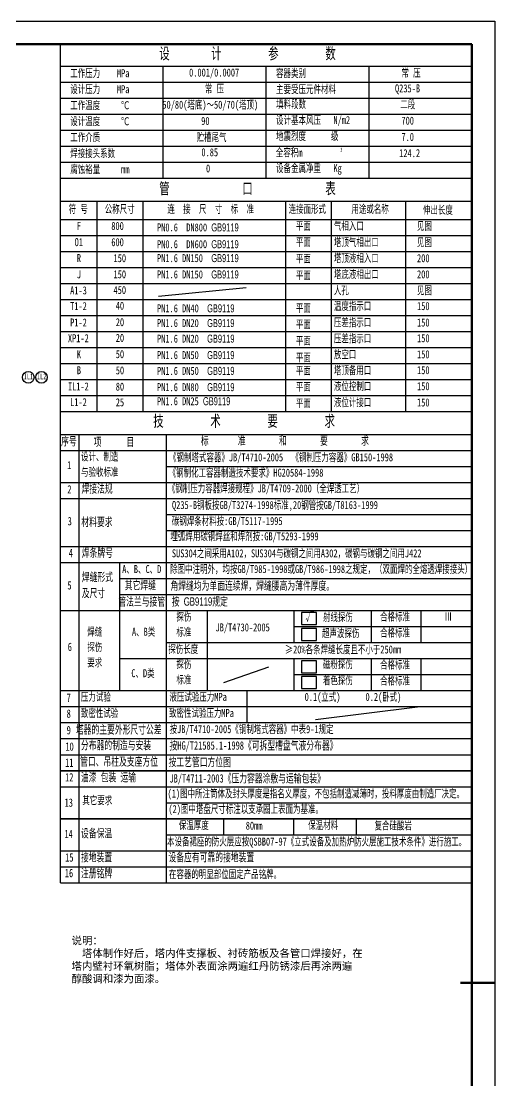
# Model space of a CAD drawing. Header units: millimetres. Extents: x -8910 to 8910, y -12615 to 12615.
# Drawn here: x 2696 to 8910, y -1284 to 12615 of the extents above; entities that cross this region are included whole.
import ezdxf

# ---------------------------------------------------------------- set-up
doc = ezdxf.new("R2010")
doc.units = ezdxf.units.MM
doc.linetypes.add('EB_DASHDOT', pattern=[39, 30, -3, 3, -3])
for name, color, linetype, lineweight in [('CAXA0', 7, 'Continuous', 35), ('CAXA1', 1, 'EB_DASHDOT', 25), ('CAXA3', 7, 'Continuous', 25), ('CAXA4', 2, 'Continuous', 25)]:
    doc.layers.add(name, color=color, linetype=linetype, lineweight=lineweight)
doc.styles.add('标准', font='SIMFANG.TTF', dxfattribs={"width": 0.667})

# ---------------------------------------------------------------- blocks, each defined once
blk = doc.blocks.new('CAXBLOCK0', base_point=(8610, -12315))
at = {"layer": 'CAXA0', "linetype": 'Continuous', "lineweight": 25}
for p, q in [((-8910, 12615), (8910, 12615)), ((8910, 12615), (8910, -12615))]:
    blk.add_line(p, q, dxfattribs=at)
at = {"layer": 'CAXA0', "linetype": 'Continuous', "lineweight": 70}
for p, q in [((-8160, 12315), (8610, 12315)), ((8610, 12315), (8610, -12315)), ((8910, 0), (8460, 0))]:
    blk.add_line(p, q, dxfattribs=at)
blk = doc.blocks.new('CAXBLOCK2')
at = {"attachment_point": 1, "style": '标准'}
for s, insert, char_height in [('\\fFangSong_GB2312;全容积m', (6037, 10945), 105), ('\\fFangSong_GB2312;3', (6882, 10955), 52.5)]:
    blk.add_mtext(s, dxfattribs=dict(at, insert=insert, char_height=char_height))

msp = doc.modelspace()

# ---------------------------------------------------------------- linework, layer by layer
msp.add_line((6372.51, 3859.97), (6568.6, 3859.97))
at = {"layer": 'CAXA1', "color": 7, "linetype": 'Continuous', "lineweight": 25}
msp.add_line((3987.38, 5514.39), (3987.38, 3834.4), dxfattribs=at)
at = {"layer": 'CAXA3', "linetype": 'Continuous', "lineweight": 25}
for p, q in [((3210.09, 1313.99), (3210.09, 12315)), ((3210.09, 12024.97), (8610.07, 12024.97)), ((4560.09, 10554.97), (4560.09, 12024.97)), ((5910.09, 10554.97), (5910.09, 12024.97)), ((7260.09, 10554.97), (7260.09, 12024.97)), ((3210.09, 11814.97), (8610.07, 11814.97)), ((3210.09, 11604.97), (8610.07, 11604.97)), ((3210.09, 11394.97), (8610.07, 11394.97)), ((3210.09, 11184.97), (8610.07, 11184.97)), ((3210.09, 10974.97), (8610.07, 10974.97)), ((3210.09, 10764.97), (8610.07, 10764.97)), ((3210.09, 10554.97), (8610.07, 10554.97)), ((3210.09, 10254.93), (8610.07, 10254.93)), ((3690.09, 10254.93), (3690.09, 7494.93)), ((4290.06, 10254.93), (4290.06, 7494.93)), ((6165.09, 10254.93), (6165.09, 7494.93)), ((6765.09, 10254.93), (6765.09, 7494.93)), ((7740.09, 10254.93), (7740.09, 7494.93)), ((3210.09, 10014.93), (8610.07, 10014.93)), ((3210.09, 9804.93), (8610.07, 9804.93)), ((3210.09, 9594.93), (8610.07, 9594.93)), ((3210.09, 9384.93), (8610.07, 9384.93)), ((3210.09, 9174.93), (8610.07, 9174.93)), ((3210.09, 8964.93), (8610.07, 8964.93)), ((3210.09, 8754.93), (8610.07, 8754.93)), ((3210.09, 8544.93), (8610.07, 8544.93)), ((3210.09, 8334.93), (8610.07, 8334.93)), ((3210.09, 8124.93), (8610.07, 8124.93)), ((3210.09, 7914.93), (8610.07, 7914.93)), ((3210.09, 7704.93), (8610.07, 7704.93)), ((3210.09, 7494.93), (8610.07, 7494.93)), ((3210.38, 7194.4), (8610.35, 7194.4)), ((3451.88, 7194.4), (3451.88, 1313.99)), ((4597.89, 7194.4), (4597.89, 1313.99)), ((3210.38, 6984.4), (8610.35, 6984.4)), ((4597.89, 6774.4), (8610.35, 6774.4)), ((3210.38, 6564.4), (8610.35, 6564.4)), ((3210.38, 6354.4), (8610.35, 6354.4)), ((4597.89, 6144.4), (8610.35, 6144.4)), ((4597.89, 5934.4), (8610.35, 5934.4)), ((3210.09, 5724.39), (8610.35, 5724.39)), ((3210.09, 5514.39), (8610.35, 5514.39)), ((3987.38, 5304.39), (8610.35, 5304.39)), ((3987.38, 5094.39), (8610.35, 5094.39)), ((3210.09, 4884.39), (8610.35, 4884.39)), ((5134.82, 4884.4), (5134.82, 3834.4)), ((6279.1, 4464.4), (6279.1, 4884.4)), ((7288.42, 4884.4), (7288.42, 4464.4)), ((7945.83, 4464.4), (7945.83, 4884.4)), ((6372.48, 4857.07), (6372.48, 4699.91)), ((6568.58, 4857.07), (6372.48, 4857.07)), ((6568.58, 4699.91), (6568.58, 4857.07)), ((6279.1, 4674.4), (8610.35, 4674.4)), ((6372.48, 4699.91), (6568.58, 4699.91)), ((6568.58, 4647.07), (6372.48, 4647.07)), ((6372.48, 4647.07), (6372.48, 4489.91)), ((6568.58, 4489.91), (6568.58, 4647.07)), ((4597.89, 4464.4), (8610.35, 4464.4)), ((6372.48, 4489.91), (6568.58, 4489.91)), ((3987.38, 4254.4), (8610.35, 4254.4)), ((6279.1, 3834.4), (6279.1, 4254.4)), ((6372.51, 4224.42), (6372.51, 4067.26)), ((6568.6, 4224.42), (6372.51, 4224.42)), ((6568.6, 4067.26), (6568.6, 4224.42)), ((7288.42, 4254.46), (7288.42, 3834.46)), ((7288.42, 4254.4), (7288.42, 3834.4)), ((7945.83, 3834.4), (7945.83, 4254.4)), ((6279.1, 4044.4), (8610.35, 4044.4)), ((6372.51, 4067.26), (6568.6, 4067.26)), ((6372.51, 4017.13), (6372.51, 3859.97)), ((6568.6, 4017.13), (6372.51, 4017.13)), ((6568.6, 3859.97), (6568.6, 4017.13)), ((3210.09, 3834.4), (8610.35, 3834.4)), ((5661.03, 3414.4), (5661.03, 3834.4)), ((3210.09, 3624.4), (8610.35, 3624.4)), ((6555.49, 3455.05), (7894.85, 3620.86)), ((3210.09, 3413.99), (8610.35, 3413.99)), ((3210.09, 3203.99), (8610.35, 3203.99)), ((3210.09, 2993.99), (8610.35, 2993.99)), ((3210.09, 2573.99), (8610.35, 2573.99)), ((4597.89, 2363.99), (8610.35, 2363.99)), ((5355.06, 1943.99), (5355.06, 2153.99)), ((6274.13, 1943.99), (6274.13, 2153.99)), ((7095.1, 1943.99), (7095.1, 2153.99)), ((4597.89, 1943.99), (8610.35, 1943.99)), ((4597.89, 1943.99), (8610.35, 1943.99)), ((3210.09, 1733.99), (8610.35, 1733.99)), ((3210.09, 1523.99), (8610.35, 1523.99)), ((3210.09, 1313.99), (8610.35, 1313.99))]:
    msp.add_line(p, q, dxfattribs=at)
at = {"layer": 'CAXA3'}
for p, q in [((4496.16, 9008.26), (5648.04, 9123.27)), ((5355.06, 3938.55), (5945.99, 4145.84))]:
    msp.add_line(p, q, dxfattribs=at)
at = {"layer": 'CAXA3', "linetype": 'Continuous', "lineweight": 35}
for p, q in [((3210.09, 2783.99), (8610.35, 2783.99)), ((3210.09, 2153.99), (8610.35, 2153.99))]:
    msp.add_line(p, q, dxfattribs=at)
at = {"layer": 'CAXA3'}
for centre in [(2789.06, 7943.55), (2962.35, 7943.55)]:
    msp.add_circle(centre, 76.34, dxfattribs=at)

# ---------------------------------------------------------------- block references
at = {"layer": 'CAXA0'}
msp.add_blockref('CAXBLOCK0', (8610, -12315), dxfattribs=at)
at = {"layer": 'CAXA4', "linetype": 'Continuous', "lineweight": 25}
msp.add_blockref('CAXBLOCK2', (0, 0), dxfattribs=at)

# ---------------------------------------------------------------- texts
at = {"layer": 'CAXA1', "insert": (3357.49, 605.5), "char_height": 50, "width": 3807.5694, "attachment_point": 1}
msp.add_mtext('{\\fSimSun|b0|i0|c134|p2;\\H2x;说明：\\P  塔体制作好后，塔内件支撑板、衬砖筋板及各管口焊接好，在塔内壁衬环氧树脂；塔体外表面涂两遍红丹防锈漆后再涂两遍醇酸调和漆为面漆。\\P  }', dxfattribs=at)
at = {"layer": 'CAXA4', "linetype": 'Continuous', "lineweight": 25, "attachment_point": 1, "style": '标准'}
for s, insert, char_height in [('\\fFangSong_GB2312;设        计         参         数', (4507.65, 12267.06), 150), ('\\fFangSong_GB2312;工作压力    MPa', (3340.05, 11985.42), 105), ('\\fFangSong_GB2312;0.001/0.0007', (4898.94, 11994.18), 105), ('\\fFangSong_GB2312;容器类别', (6040.05, 11985.42), 105), ('\\fFangSong_GB2312;常 压', (7684.76, 11990.4), 105), ('\\fFangSong_GB2312;设计压力    MPa', (3340.05, 11775.42), 105), ('\\fFangSong_GB2312;常 压', (5106.79, 11782.37), 105), ('\\fFangSong_GB2312;主要受压元件材料', (6040.05, 11775.42), 105), ('\\fFangSong_GB2312;Q235-B', (7600.3, 11786.7), 105), ('\\fFangSong_GB2312;工作温度     ℃', (3340.05, 11565.42), 105), ('\\fFangSong_GB2312;50/80(塔底)～50/70(塔顶)', (4547.97, 11572.2), 105), ('\\fFangSong_GB2312;填料段数', (6040.05, 11580.42), 105), ('\\fFangSong_GB2312;二段', (7669.28, 11576.7), 105), ('\\fFangSong_GB2312;设计温度     ℃', (3340.05, 11355.42), 105), ('\\fFangSong_GB2312;90', (5057.56, 11358.71), 105), ('\\fFangSong_GB2312;设计基本风压   N/m2', (6040.05, 11370.42), 105), ('\\fFangSong_GB2312;700', (7684.76, 11363.15), 105), ('\\fFangSong_GB2312;工作介质', (3340.05, 11145.42), 105), ('\\fFangSong_GB2312;贮槽尾气', (4997.39, 11145.43), 105), ('\\fFangSong_GB2312;地震烈度      级', (6040.05, 11160.42), 105), ('\\fFangSong_GB2312;7.0', (7684.76, 11150.4), 105), ('\\fFangSong_GB2312;焊接接头系数', (3340.05, 10935.42), 105), ('\\fFangSong_GB2312;0.85', (5060.47, 10948.37), 105), ('\\fFangSong_GB2312;124.2', (7655.52, 10936.6), 105), ('\\fFangSong_GB2312;腐蚀裕量     mm', (3340.05, 10725.42), 105), ('\\fFangSong_GB2312;0', (5120.64, 10736.56), 105), ('\\fFangSong_GB2312;设备金属净重   Kg', (6040.05, 10740.42), 105), ('\\fFangSong_GB2312;管              口              表', (4507.65, 10495.56), 150), ('\\fFangSong_GB2312;符 号', (3319.65, 10204.2), 105), ('\\fFangSong_GB2312;公称尺寸', (3792.57, 10204.2), 105), ('\\fFangSong_GB2312;连  接  尺  寸  标  准', (4613.77, 10204.2), 105), ('\\fFangSong_GB2312;连接面形式', (6204.22, 10204.2), 105), ('\\fFangSong_GB2312;用途或名称', (7029.22, 10204.2), 105), ('\\fFangSong_GB2312;伸出长度', (7967.43, 10192.2), 105), ('\\fFangSong_GB2312;F', (3426.1, 9981.86), 105), ('{\\fFangSong_GB2312|b0|i0|c134|p0;800}', (3878.37, 9981.86), 105), ('{\\fFangSong_GB2312|b0|i0|c134|p0;PN0.6  DN800 \\fArial|b0|i0|c0|p32;GB9119}', (4478.04, 9962.7), 105), ('{\\fFangSong_GB2312|b0|i0|c134|p0;平面}', (6300.81, 9981.86), 105), ('\\fFangSong_GB2312;气相入口', (6798.84, 9981.86), 105), ('\\fFangSong_GB2312;见图', (7889.5, 9981.86), 105), ('\\fFangSong_GB2312;O1', (3396.86, 9769.41), 105), ('{\\fFangSong_GB2312|b0|i0|c134|p0;600}', (3878.37, 9769.41), 105), ('{\\fFangSong_GB2312|b0|i0|c134|p0;PN0.6  DN600 \\fArial|b0|i0|c0|p32;GB9119}', (4478.04, 9742.29), 105), ('{\\fFangSong_GB2312|b0|i0|c134|p0;平面}', (6300.81, 9769.46), 105), ('\\fFangSong_GB2312;塔顶气相出口', (6798.84, 9769.41), 105), ('\\fFangSong_GB2312;见图', (7889.5, 9768.7), 105), ('\\fFangSong_GB2312;R', (3426.1, 9559.87), 105), ('\\fFangSong_GB2312;150', (3907.61, 9559.87), 105), ('{\\fFangSong_GB2312|b0|i0|c134|p0;PN1.6 DN150  \\fArial|b0|i0|c0|p32;GB9119\\fFangSong_GB2312|b0|i0|c134|p0;}', (4478.04, 9559.87), 105), ('{\\fFangSong_GB2312|b0|i0|c134|p0;平面}', (6300.81, 9553.9), 105), ('\\fFangSong_GB2312;塔顶液相入口', (6798.84, 9559.87), 105), ('\\fFangSong_GB2312;200', (7889.5, 9558.85), 105), ('\\fFangSong_GB2312;J', (3426.1, 9347.22), 105), ('\\fFangSong_GB2312;150', (3907.61, 9347.97), 105), ('{\\fFangSong_GB2312|b0|i0|c134|p0;PN1.6 DN150  \\fArial|b0|i0|c0|p32;GB9119\\fFangSong_GB2312|b0|i0|c134|p0;}', (4478.04, 9345.83), 105), ('{\\fFangSong_GB2312|b0|i0|c134|p0;平面}', (6300.81, 9335.17), 105), ('\\fFangSong_GB2312;塔底液相出口', (6798.84, 9347.97), 105), ('\\fFangSong_GB2312;200', (7889.5, 9347.28), 105), ('\\fFangSong_GB2312;A1-3', (3338.39, 9137), 105), ('\\fFangSong_GB2312;450', (3907.61, 9141.51), 105), ('\\fFangSong_GB2312;人孔', (6798.84, 9137.26), 105), ('\\fFangSong_GB2312;见图', (7889.5, 9137.65), 105), ('\\fFangSong_GB2312;T1-2', (3338.39, 8930.69), 105), ('\\fFangSong_GB2312;40', (3936.85, 8935.13), 105), ('{\\fFangSong_GB2312|b0|i0|c134|p0;PN1.6 DN40  \\fArial|b0|i0|c0|p32;GB9119}', (4478.04, 8901.26), 105), ('{\\fFangSong_GB2312|b0|i0|c134|p0;平面}', (6300.81, 8904.72), 105), ('\\fFangSong_GB2312;温度指示口', (6798.84, 8932.34), 105), ('\\fFangSong_GB2312;150', (7889.5, 8930.85), 105), ('\\fFangSong_GB2312;P1-2', (3338.39, 8715.3), 105), ('\\fFangSong_GB2312;20', (3936.85, 8719.75), 105), ('{\\fFangSong_GB2312|b0|i0|c134|p0;PN1.6 DN20  \\fArial|b0|i0|c0|p32;GB9119}', (4478.04, 8707.85), 105), ('{\\fFangSong_GB2312|b0|i0|c134|p0;平面}', (6300.81, 8692.32), 105), ('\\fFangSong_GB2312;压差指示口', (6798.84, 8716.96), 105), ('\\fFangSong_GB2312;150', (7889.5, 8715.23), 105), ('\\fFangSong_GB2312;XP1-2', (3309.15, 8509.21), 105), ('\\fFangSong_GB2312;20', (3936.85, 8513.66), 105), ('{\\fFangSong_GB2312|b0|i0|c134|p0;PN1.6 DN20  \\fArial|b0|i0|c0|p32;GB9119}', (4478.04, 8503.5), 105), ('{\\fFangSong_GB2312|b0|i0|c134|p0;平面}', (6300.81, 8476.76), 105), ('\\fFangSong_GB2312;压差指示口', (6798.84, 8505.78), 105), ('\\fFangSong_GB2312;150', (7889.5, 8509.13), 105), ('\\fFangSong_GB2312;K', (3426.1, 8297.86), 105), ('\\fFangSong_GB2312;50', (3936.85, 8300.37), 105), ('{\\fFangSong_GB2312|b0|i0|c134|p0;PN1.6 DN50  \\fArial|b0|i0|c0|p32;GB9119}', (4478.04, 8287.79), 105), ('{\\fFangSong_GB2312|b0|i0|c134|p0;平面}', (6300.81, 8258.03), 105), ('\\fFangSong_GB2312;放空口', (6798.84, 8297.2), 105), ('\\fFangSong_GB2312;150', (7889.5, 8298.33), 105), ('\\fFangSong_GB2312;B', (3426.1, 8089.27), 105), ('\\fFangSong_GB2312;50', (3936.85, 8087.63), 105), ('{\\fFangSong_GB2312|b0|i0|c134|p0;PN1.6 DN50  \\fArial|b0|i0|c0|p32;GB9119}', (4478.04, 8081.17), 105), ('{\\fFangSong_GB2312|b0|i0|c134|p0;平面}', (6300.81, 8084.8), 105), ('\\fFangSong_GB2312;塔顶备用口', (6798.84, 8088.62), 105), ('\\fFangSong_GB2312;150', (7889.5, 8090.35), 105), ('\\fFangSong_GB2312;IL1', (2729.93, 7993.67), 75), ('\\fFangSong_GB2312;IL2', (2903.23, 7993.67), 75), ('\\fFangSong_GB2312;IL1-2', (3309.15, 7877), 105), ('\\fFangSong_GB2312;80', (3936.85, 7874.77), 105), ('{\\fFangSong_GB2312|b0|i0|c134|p0;PN1.6 DN80  \\fArial|b0|i0|c0|p32;GB9119}', (4478.04, 7867.25), 105), ('{\\fFangSong_GB2312|b0|i0|c134|p0;平面}', (6300.81, 7872.41), 105), ('\\fFangSong_GB2312;液位控制口', (6798.84, 7879.12), 105), ('\\fFangSong_GB2312;150', (7889.5, 7880.08), 105), ('\\fFangSong_GB2312;L1-2', (3338.39, 7670.76), 105), ('\\fFangSong_GB2312;25', (3936.85, 7668.53), 105), ('{\\fFangSong_GB2312|b0|i0|c134|p0;PN1.6 DN25 \\fArial|b0|i0|c0|p32;GB9119}', (4478.04, 7683.04), 105), ('{\\fFangSong_GB2312|b0|i0|c134|p0;平面}', (6300.81, 7656.84), 105), ('\\fFangSong_GB2312;液位计接口', (6798.84, 7668.56), 105), ('\\fFangSong_GB2312;150', (7889.5, 7666.4), 105), ('\\fFangSong_GB2312;技         术         要         求', (4428.43, 7447.15), 150), ('\\fFangSong_GB2312;序号', (3219.99, 7159.83), 109.4896), ('\\fFangSong_GB2312;项      目', (3646.15, 7150.83), 109.4896), ('\\fFangSong_GB2312;标       准        和        要        求', (5053.36, 7167.26), 109.4896), ('\\fFangSong_GB2312;设计、制造', (3481.48, 6956.41), 105), ('\\fFangSong_GB2312;《钢制塔式容器》JB/T4710-2005  《钢制压力容器》GB150-1998', (4636.43, 6947.02), 105), ('\\fFangSong_GB2312;1', (3299.58, 6844.54), 104.5907), ('\\fFangSong_GB2312;与验收标准', (3481.48, 6755.02), 105), ('\\fFangSong_GB2312;《钢制化工容器制造技术要求》HG20584-1998', (4631.18, 6745.63), 105), ('\\fFangSong_GB2312;焊接法规', (3486.92, 6538.09), 109.4896), ('\\fFangSong_GB2312;《钢制压力容器焊接规程》JB/T4709-2000（全焊透工艺）', (4620.39, 6539.06), 105), ('\\fFangSong_GB2312;2', (3301.49, 6529.22), 109.4896), ('\\fFangSong_GB2312;Q235-B钢板按GB/T3274-1998标准,20钢管按GB/T8163-1999', (4674.59, 6321.32), 105), ('\\fFangSong_GB2312;材料要求', (3485.25, 6101.53), 109.4896), ('\\fFangSong_GB2312;碳钢焊条材料按:GB/T5117-1995', (4672.42, 6111.32), 105), ('\\fFangSong_GB2312;3', (3306.03, 6111.98), 109.4896), ('\\fFangSong_GB2312;埋弧焊用碳钢焊丝和焊剂按:GB/T5293-1999', (4654.5, 5910.72), 105), ('\\fFangSong_GB2312;焊条牌号', (3490.88, 5696.45), 109.4896), ('\\fFangSong_GB2312;SUS304之间采用A102，SUS304与碳钢之间用A302，碳钢与碳钢之间用J422', (4672.73, 5687.62), 105), ('\\fFangSong_GB2312;4', (3319.63, 5693.9), 109.4896), ('\\fFangSong_GB2312;A、B、C、D', (4021.27, 5481.32), 105), ('\\fFangSong_GB2312;除图中注明外，均按GB/T985-1998或GB/T986-1998之规定，（双面焊的全熔透焊接接头）', (4650.49, 5481.32), 105), ('\\fFangSong_GB2312;焊缝形式', (3491.38, 5378.51), 109.4896), ('\\fFangSong_GB2312;其它焊缝', (4054.95, 5271.47), 109.4896), ('\\fFangSong_GB2312;5', (3302.08, 5270.22), 109.4896), ('\\fFangSong_GB2312;及尺寸', (3491.38, 5168.51), 109.4896), ('\\fFangSong_GB2312;角焊缝均为单面连续焊，焊缝腰高为薄件厚度。', (4654.34, 5264.89), 109.4896), ('\\fFangSong_GB2312;管法兰与接管', (3970.83, 5056.96), 109.4896), ('{\\fFangSong_GB2312|b0|i0|c134|p0;按 \\fArial|b0|i0|c0|p32;GB9119\\fFangSong_GB2312|b0|i0|c134|p0;规定}', (4671.79, 5057.55), 109.4896), ('\\fFangSong_GB2312;探伤', (4732.54, 4856.25), 105), ('\\fFangSong_GB2312;√', (6426.25, 4851.88), 105), ('\\fFangSong_GB2312;射线探伤', (6655.29, 4851.32), 105), ('\\fFangSong_GB2312;合格标准', (7404.78, 4856.36), 105), ('\\fFangSong_GB2312;Ⅲ', (8250.59, 4858.45), 105), ('\\fFangSong_GB2312;焊缝', (3563.42, 4658.67), 105), ('\\fFangSong_GB2312;A、B类', (4149.15, 4658.72), 105), ('\\fFangSong_GB2312;标准', (4732.54, 4654.86), 105), ('\\fFangSong_GB2312;JB/T4730-2005', (5245.64, 4716.32), 105), ('\\fFangSong_GB2312;超声波探伤', (6643.42, 4641.32), 105), ('\\fFangSong_GB2312;合格标准', (7404.78, 4646.36), 105), ('\\fFangSong_GB2312;6', (3306.91, 4462.47), 109.4896), ('\\fFangSong_GB2312;探伤', (3563.42, 4457.28), 105), ('\\fFangSong_GB2312;探伤长度', (4626.1, 4431.32), 105), ('\\fFangSong_GB2312;≥20%各条焊缝长度且不小于250mm', (6153.71, 4426.52), 105), ('\\fFangSong_GB2312;要求', (3563.42, 4255.89), 105), ('\\fFangSong_GB2312;探伤', (4732.54, 4231.9), 105), ('\\fFangSong_GB2312;磁粉探伤', (6655.32, 4231.84), 105), ('\\fFangSong_GB2312;合格标准', (7404.78, 4226.42), 105), ('\\fFangSong_GB2312;C、D类', (4141.1, 4114.99), 105), ('\\fFangSong_GB2312;标准', (4732.54, 4030.51), 105), ('\\fFangSong_GB2312;着色探伤', (6655.32, 4021.84), 105), ('\\fFangSong_GB2312;合格标准', (7404.78, 4016.42), 105), ('\\fFangSong_GB2312;7', (3292.77, 3796.19), 109.4896), ('\\fFangSong_GB2312;压力试验', (3479.13, 3804.9), 105), ('\\fFangSong_GB2312;液压试验压力MPa', (4641.08, 3804.9), 105), ('\\fFangSong_GB2312;0.1(立式)      0.2(卧式)', (6414.97, 3804.03), 105), ('\\fFangSong_GB2312;8', (3292.77, 3587.67), 109.4896), ('\\fFangSong_GB2312;致密性试验', (3479.13, 3591.45), 105), ('\\fFangSong_GB2312;致密性试验压力MPa', (4636.05, 3593.6), 105), ('\\fFangSong_GB2312;9', (3292.77, 3370.89), 109.4896), ('\\fFangSong_GB2312;塔器的主要外形尺寸公差', (3413.56, 3378.18), 109.5), ('\\fFangSong_GB2312;按JB/T4710-2005《钢制塔式容器》中表9-1规定', (4642.71, 3381.12), 105), ('\\fFangSong_GB2312;10', (3276.18, 3154.77), 109.4896), ('\\fFangSong_GB2312;分布器的制造与安装', (3480.22, 3172.45), 109.4896), ('\\fFangSong_GB2312;按HG/T21585.1-1998《可拆型槽盘气液分布器》', (4642.25, 3169.29), 109.4896), ('\\fFangSong_GB2312;11', (3272.81, 2942.52), 109.4896), ('\\fFangSong_GB2312;管口、吊柱及支座方位', (3469.07, 2958.18), 109.5), ('\\fFangSong_GB2312;按工艺管口方位图', (4629.43, 2951.67), 109.4896), ('\\fFangSong_GB2312;12', (3271.65, 2751.87), 109.4896), ('\\fFangSong_GB2312;油漆 包装 运输', (3480.22, 2752.45), 109.4896), ('\\fFangSong_GB2312;JB/T4711-2003《压力容器涂敷与运输包装》', (4641.94, 2737.66), 109.4896), ('\\fFangSong_GB2312;(1)图中所注筒体及封头厚度是指名义厚度，不包括制造减薄时，投料厚度由制造厂决定。', (4616.58, 2536.15), 105), ('\\fFangSong_GB2312;13', (3266.03, 2419.91), 109.4896), ('\\fFangSong_GB2312;其它要求', (3498.21, 2447.87), 105), ('\\fFangSong_GB2312;(2)图中塔盘尺寸标注以支承圈上表面为基准。', (4627.71, 2333.26), 105), ('\\fFangSong_GB2312;保温厚度', (4764.43, 2120.91), 105), ('\\fFangSong_GB2312;80mm', (5642.19, 2115.48), 105), ('\\fFangSong_GB2312;保温材料', (6461.91, 2120.91), 105), ('\\fFangSong_GB2312;复合硅酸岩', (7332.21, 2116.86), 105), ('\\fFangSong_GB2312;14', (3263.64, 2008.88), 109.4896), ('\\fFangSong_GB2312;设备保温', (3480.22, 2016.85), 109.4896), ('\\fFangSong_GB2312;本设备裙座的防火层应按QSBB07-97《立式设备及加热炉防火层施工技术条件》进行施工。', (4609.68, 1906.17), 105), ('\\fFangSong_GB2312;15', (3272.83, 1700.72), 109.4896), ('\\fFangSong_GB2312;接地装置', (3480.22, 1702.45), 109.4896), ('\\fFangSong_GB2312;设备应有可靠的接地装置', (4628.1, 1702.79), 109.4896), ('\\fFangSong_GB2312;16', (3268.64, 1496.45), 109.4896), ('\\fFangSong_GB2312;注册铭牌', (3480.22, 1492.45), 109.4896), ('\\fFangSong_GB2312;在容器的明显部位固定产品铭牌。', (4635.21, 1479.17), 105)]:
    msp.add_mtext(s, dxfattribs=dict(at, insert=insert, char_height=char_height))

doc.saveas('drawing.dxf')
